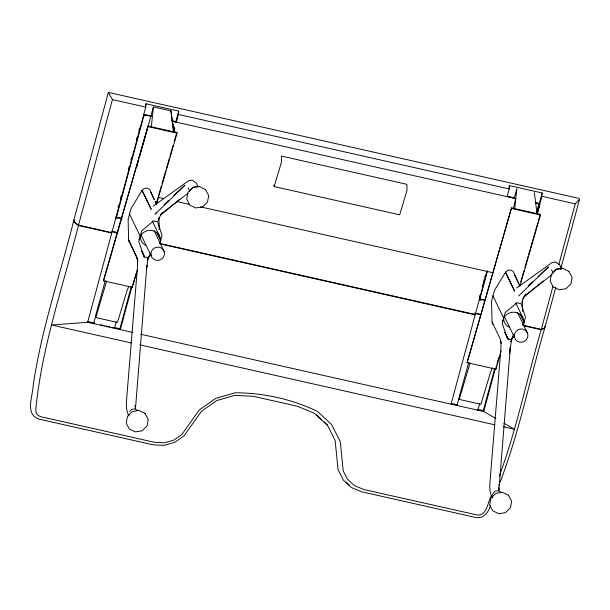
<?xml version="1.0" encoding="UTF-8"?>
<svg xmlns="http://www.w3.org/2000/svg" width="610" height="610" viewBox="0 0 610 610"><rect width="100%" height="100%" fill="white"/><g stroke="black" fill="none" stroke-linecap="round" stroke-linejoin="round"><path stroke-width="0.91" d="M501.001 341.348L500.932 348.203L489.838 483.791C489.655 488.564 489.891 493.642 492.4 497.851M560.918 268.225L579.5 199.439L578.997 198.395L108.359 92.392L73.978 219.669L74.176 221.842L78.522 225.128L111.859 232.631L145.775 107.108L145.996 103.761L178.677 111.119L178.455 114.466L176.229 122.717M507.215 196.29L509.197 188.963L509.419 185.608L542.107 192.974L541.886 196.321L537.181 213.729M509.808 353.404L510.318 347.189L498.904 490.417L498.515 487.382L498.995 489.746M516.876 188.78L514.733 208.62M510.044 350.254L511.538 339.846L510.966 341.272M492.605 495.381L492.987 493.536L494.984 491.263L498.073 490.768L500.673 492.034M513.422 208.323L515.694 198.601L172.401 121.283L174.917 132.088M150.815 192.356L154.383 199.767L149.808 189.657L147.315 188.147L144.334 188.429L142.069 190.389L131.051 208.529L128.115 219.387L128.634 240.126L129.64 242.826M159.881 243.481L162.031 235.323L157.494 221.552L155.672 221.59L153.796 220.721L141.749 230.755L138.813 241.613L144.044 256.833L147.742 257.664L151.082 254.286M514.245 274.21L519.789 285.739L513.231 271.511L510.738 270.001L507.764 270.283L505.499 272.235L494.474 290.383L491.546 301.241L492.057 321.981L493.071 324.673M523.311 325.328L525.454 317.177L520.925 303.406L519.095 303.444L517.227 302.575L505.171 312.61L502.243 323.468L507.467 338.687L511.165 339.518L514.505 336.14M327.585 425.513L314.295 413.267L297.367 406.245L253.31 396.317L234.743 395.349L216.741 400.549L201.445 411.308L184.098 435.784L174.917 442.242L164.12 445.369L152.98 444.789L39.009 419.116C24.667 414.518 32.772 396.02 33.146 385.772C41.343 329.324 60.108 275.171 73.894 219.989L74.092 222.162L78.415 225.509C62.99 286.502 41.877 346.602 35.769 409.577C35.418 412.962 37.789 416.043 41.076 416.775L154.368 442.288L164.456 442.814L173.888 440.084L181.887 434.457L199.234 409.973L215.711 398.391L235.079 392.794A193.576 185.417 -25.7 0 1 317.322 411.315L331.619 424.499L340.304 441.747L343.194 470.79L347.41 479.163L354.364 485.583L363.888 489.533L476.852 514.916C487.215 516.495 487.436 501.824 491.53 495.831M78.522 225.128L112.431 99.598L108.359 92.392M145.5 105.591L145.996 103.761M118.035 207.789L118.775 205.044M120.505 198.624L121.253 195.879M128.428 169.29L129.175 166.545M130.906 160.125L131.653 157.38M136.358 139.957L137.097 137.212M138.828 130.792L139.576 128.047M131.463 342.988L51.545 324.985L87.642 322.301L111.76 233.02L78.415 225.509M121.352 218.494L116.777 217.457L117.288 218.517L116.19 218.273L143.922 115.61L143.289 114.291L151.623 116.175M173.232 130.761L174.224 127.093M131.89 286.845L120.323 329.659L119.888 328.752L131.28 286.586M173.728 129.45L174.224 127.62M175.703 122.122L178.677 111.119M173.865 132.073L174.856 128.413M508.923 187.445L509.419 185.608M479.231 297.893L479.971 295.141M482.205 286.891L482.945 284.146M483.44 282.308L484.18 279.563M484.675 277.725L485.423 274.98M451.064 404.155L475.182 314.867L474.9 313.418L481.252 314.844M159.408 243.344L475.289 314.486L486.925 271.419M487.535 270.794L479.612 300.12L480.711 300.372L480.2 299.312L485.697 300.547M536.411 213.53L539.141 203.45L535.435 202.612M495.823 418.506L483.753 411.514L483.311 410.606L494.702 368.44M537.151 211.304L542.107 192.974M537.036 213.645L534.39 192.722M495.32 368.692L483.753 411.514L140.765 334.265M537.296 213.927L539.766 204.762L539.141 203.45M544.593 326.708L544.73 328.157L541.207 329.743C526.987 378.467 516.861 428.502 499.277 476.204M522.793 325.183L541.314 329.354L552.95 286.296M558.89 264.305L575.222 203.831L579.5 199.439M544.73 328.157C529.366 380.541 518.881 434.549 498.782 485.453M541.314 329.354L544.814 327.837L555.718 287.485M95.595 315.705L105.248 280.836M136.762 167.048L137.524 164.296M138.035 162.458L138.798 159.706M139.812 156.03L153.278 107.398M459.017 397.56L468.678 362.691M514.169 198.425L516.708 189.252M151.31 126.766L153.453 106.925L170.96 110.875L173.606 131.791L170.96 110.875M156.45 204.319L177.045 133.171L176.839 132.515L148.077 126.041L103.464 280.196L103.662 280.844L132.423 287.325L137.441 269.994M103.662 280.844L148.077 126.041M132.751 284.847L135.916 273.905M156.511 202.756L157.83 198.197M158.356 196.367L161.528 185.425M162.054 183.595L165.752 170.83M166.278 169L169.45 158.059M169.976 156.236L173.141 145.287M174.201 141.642L176.839 132.515M519.88 286.174L540.468 215.025L540.269 214.369L511.508 207.896L467.092 362.698L495.854 369.18L501.13 350.933M467.092 362.698L511.508 207.896M496.441 365.786L495.854 369.18M496.967 363.964L498.82 357.582M520.726 281.873L523.899 270.924M524.951 267.271L528.123 256.33M528.649 254.507L529.968 249.947M530.494 248.117L537.89 222.581M538.416 220.751L540.003 215.284M128.672 286.807L127.17 290.223L117.463 322.415L95.785 317.535L106.689 280.92M492.415 367.799L490.592 372.069L480.893 404.27L459.216 399.39L470.119 362.775M116.327 321.79L114.367 328.371L114.07 327.776M479.75 403.645L477.798 410.217L477.493 409.63M274.172 186.553L281.492 162.047L281.423 156.069L406.923 184.334L407 190.32L399.672 214.819L274.172 186.553L273.806 184.99M147.254 260.127L148.116 258L146.621 268.408L146.896 265.335L135.481 408.563L135.084 405.528L135.572 407.892M158.203 220.629L160.399 215.322L162.412 212.219M521.634 302.484L523.83 297.177L543.182 281.004M490.509 505.347C488.74 512.118 483.311 519.247 475.472 517.417L361.501 491.751L351.345 487.535L343.369 480.184L338.031 469.525L335.142 440.489L327.082 424.468M147.452 259.86L150.54 253.097M510.883 341.707L513.963 334.951M511.165 339.518L513.62 334.593M138.813 239.73L140.254 237.366M502.243 321.584L503.204 320.006M156.175 212.593L155.176 214.148L184.982 185.12L173.858 195.49M525.835 294.073L522.93 298.557L523.83 297.177M190.396 190.114L192.585 187.255L196.161 186.668M553.827 271.969L556.015 269.109L559.591 268.522L561.025 269.536M129.564 411.689L131.562 409.417L134.642 408.913L137.25 410.187M518.599 296.002L548.405 266.974L537.982 276.696M164.128 204.563L168.299 200.675M528.252 285.762L532.423 281.873M153.179 206.195L188.566 180.751L192.066 180.118L193.439 181.017L196.306 183.053L198.25 187.087M516.609 288.042L551.989 262.605L555.496 261.972L556.869 262.872L559.736 264.908L561.68 268.941M160.399 215.322L179.752 199.15M161.337 213.874L187.895 193.355M524.76 295.72L552.058 274.637M112.431 99.598L145.775 107.108M178.455 114.466L509.197 188.963M541.886 196.321L575.222 203.831M172.005 120.765L175.71 121.596M507.642 196.351L514.123 197.815M150.922 116.243L144.509 114.794L145.02 115.854L143.922 115.61M171.989 120.986L174.734 121.603M507.939 196.649L514.344 198.09M535.412 202.84L538.165 203.458L538.668 204.518L539.766 204.762M148.283 126.689L177.045 133.171M511.706 208.544L540.468 215.025M158.02 197.297L163.587 198.547M177.495 201.681L189.55 204.396M200.682 206.904L492.819 272.7M116.479 217.168L122.038 218.418M479.91 299.022L485.468 300.272M111.569 231.182L117.021 232.41M475.907 313.235L481.351 314.463M112.377 231.769L117.822 232.989M160.239 243.931L475.182 314.867M523.616 325.778L541.207 329.743M87.2 321.394L94.466 323.025M114.436 327.524L119.888 328.752M451.537 403.446L456.982 404.674M477.866 409.379L483.311 410.606M100.635 324.749L104.219 325.557M106.01 325.961L109.586 326.769M111.378 327.173L113.17 327.578M87.642 322.301L132.4 332.381M139.827 344.871L494.824 424.819M503.189 426.703L514.337 429.219L503.875 423.165M316.59 414.8L321.485 419.314M324.284 421.891L326.38 423.828M346.19 482.205L349.515 485.263M568.81 271.328L572.157 277.375L570.914 283.894L565.966 288.736L559.271 289.781L553.247 287.066L550.174 281.096L551.394 274.21L556.297 269.529L562.71 268.255L569.046 271.564M508.366 495.099L511.668 501.306L510.425 507.833L505.476 512.674L498.782 513.719L492.796 510.837L489.685 505.034L490.897 498.141L495.8 493.467L502.213 492.186L508.595 495.335M205.387 189.474L208.734 195.52L207.492 202.047L202.543 206.889L195.848 207.934L189.817 205.212L186.751 199.249L187.964 192.356L192.867 187.674L199.287 186.401L205.623 189.71M144.936 413.252L148.238 419.451L146.995 425.978L142.046 430.82L135.351 431.865L129.366 428.983L126.255 423.18L127.475 416.295L132.378 411.613L138.79 410.332L145.172 413.488M508.351 339.564L504.775 332.168L508.336 339.595M144.532 256.894L141.749 251.137L144.509 256.917M551.585 269.78L553.14 273.005M515.671 302.751L522.663 317.284M519.979 314.081L524.089 322.629A11.01 10.553 -25.7 0 1 522.663 324.634M517.463 312.373L527.703 333.662A6.878 6.588 -25.7 0 1 519.369 342.088A6.878 6.588 -25.7 0 1 516.281 331.085A6.878 6.588 -25.7 0 1 527.703 333.662M504.287 316.277L514.535 337.566M492.903 295.789L503.601 318.016A11.01 10.553 -25.7 0 0 509.06 327.181M492.057 321.981L499.986 338.413L501.191 343.529M188.154 187.926L189.71 191.159M152.241 220.896L159.24 235.429M156.961 233.081L160.666 240.775A11.01 10.553 -25.7 0 1 159.233 242.78M154.033 230.519L164.281 251.808A6.878 6.588 -25.7 0 1 155.946 260.234A6.878 6.588 -25.7 0 1 152.858 249.238A6.878 6.588 -25.7 0 1 164.281 251.808M140.864 234.423L151.105 255.712M129.48 213.935L140.178 236.162A11.01 10.553 -25.7 0 0 145.637 245.327M136.556 256.558L128.634 240.126L137.555 259.281L136.556 256.558L137.761 261.682M115.557 216.962L116.19 218.273M128.977 415.997C126.461 411.788 126.232 406.71 126.407 401.937L137.509 266.349L137.57 259.494L137.768 261.011M132.225 286.669L132.423 287.325M474.999 313.029L475.289 314.486M459.216 399.39L459.078 398.109L456.928 405.52L456.898 404.987M95.785 317.535L95.656 316.254L93.498 323.666L93.467 323.14M544.684 326.388L544.814 327.837M522.404 300.128L522.686 311.42M158.951 217.328L159.256 229.566M140.178 236.162A11.01 10.553 -25.7 0 1 152.538 230.633A11.01 10.553 -25.7 0 1 160.666 240.775M503.601 318.016A11.01 10.553 -25.7 0 1 515.968 312.48A11.01 10.553 -25.7 0 1 524.089 322.629M514.596 291.016L505.499 272.235L514.596 291.016M151.166 209.169L142.069 190.389L151.166 209.169M156.366 203.885L155.176 201.414L156.366 203.908"/></g></svg>
